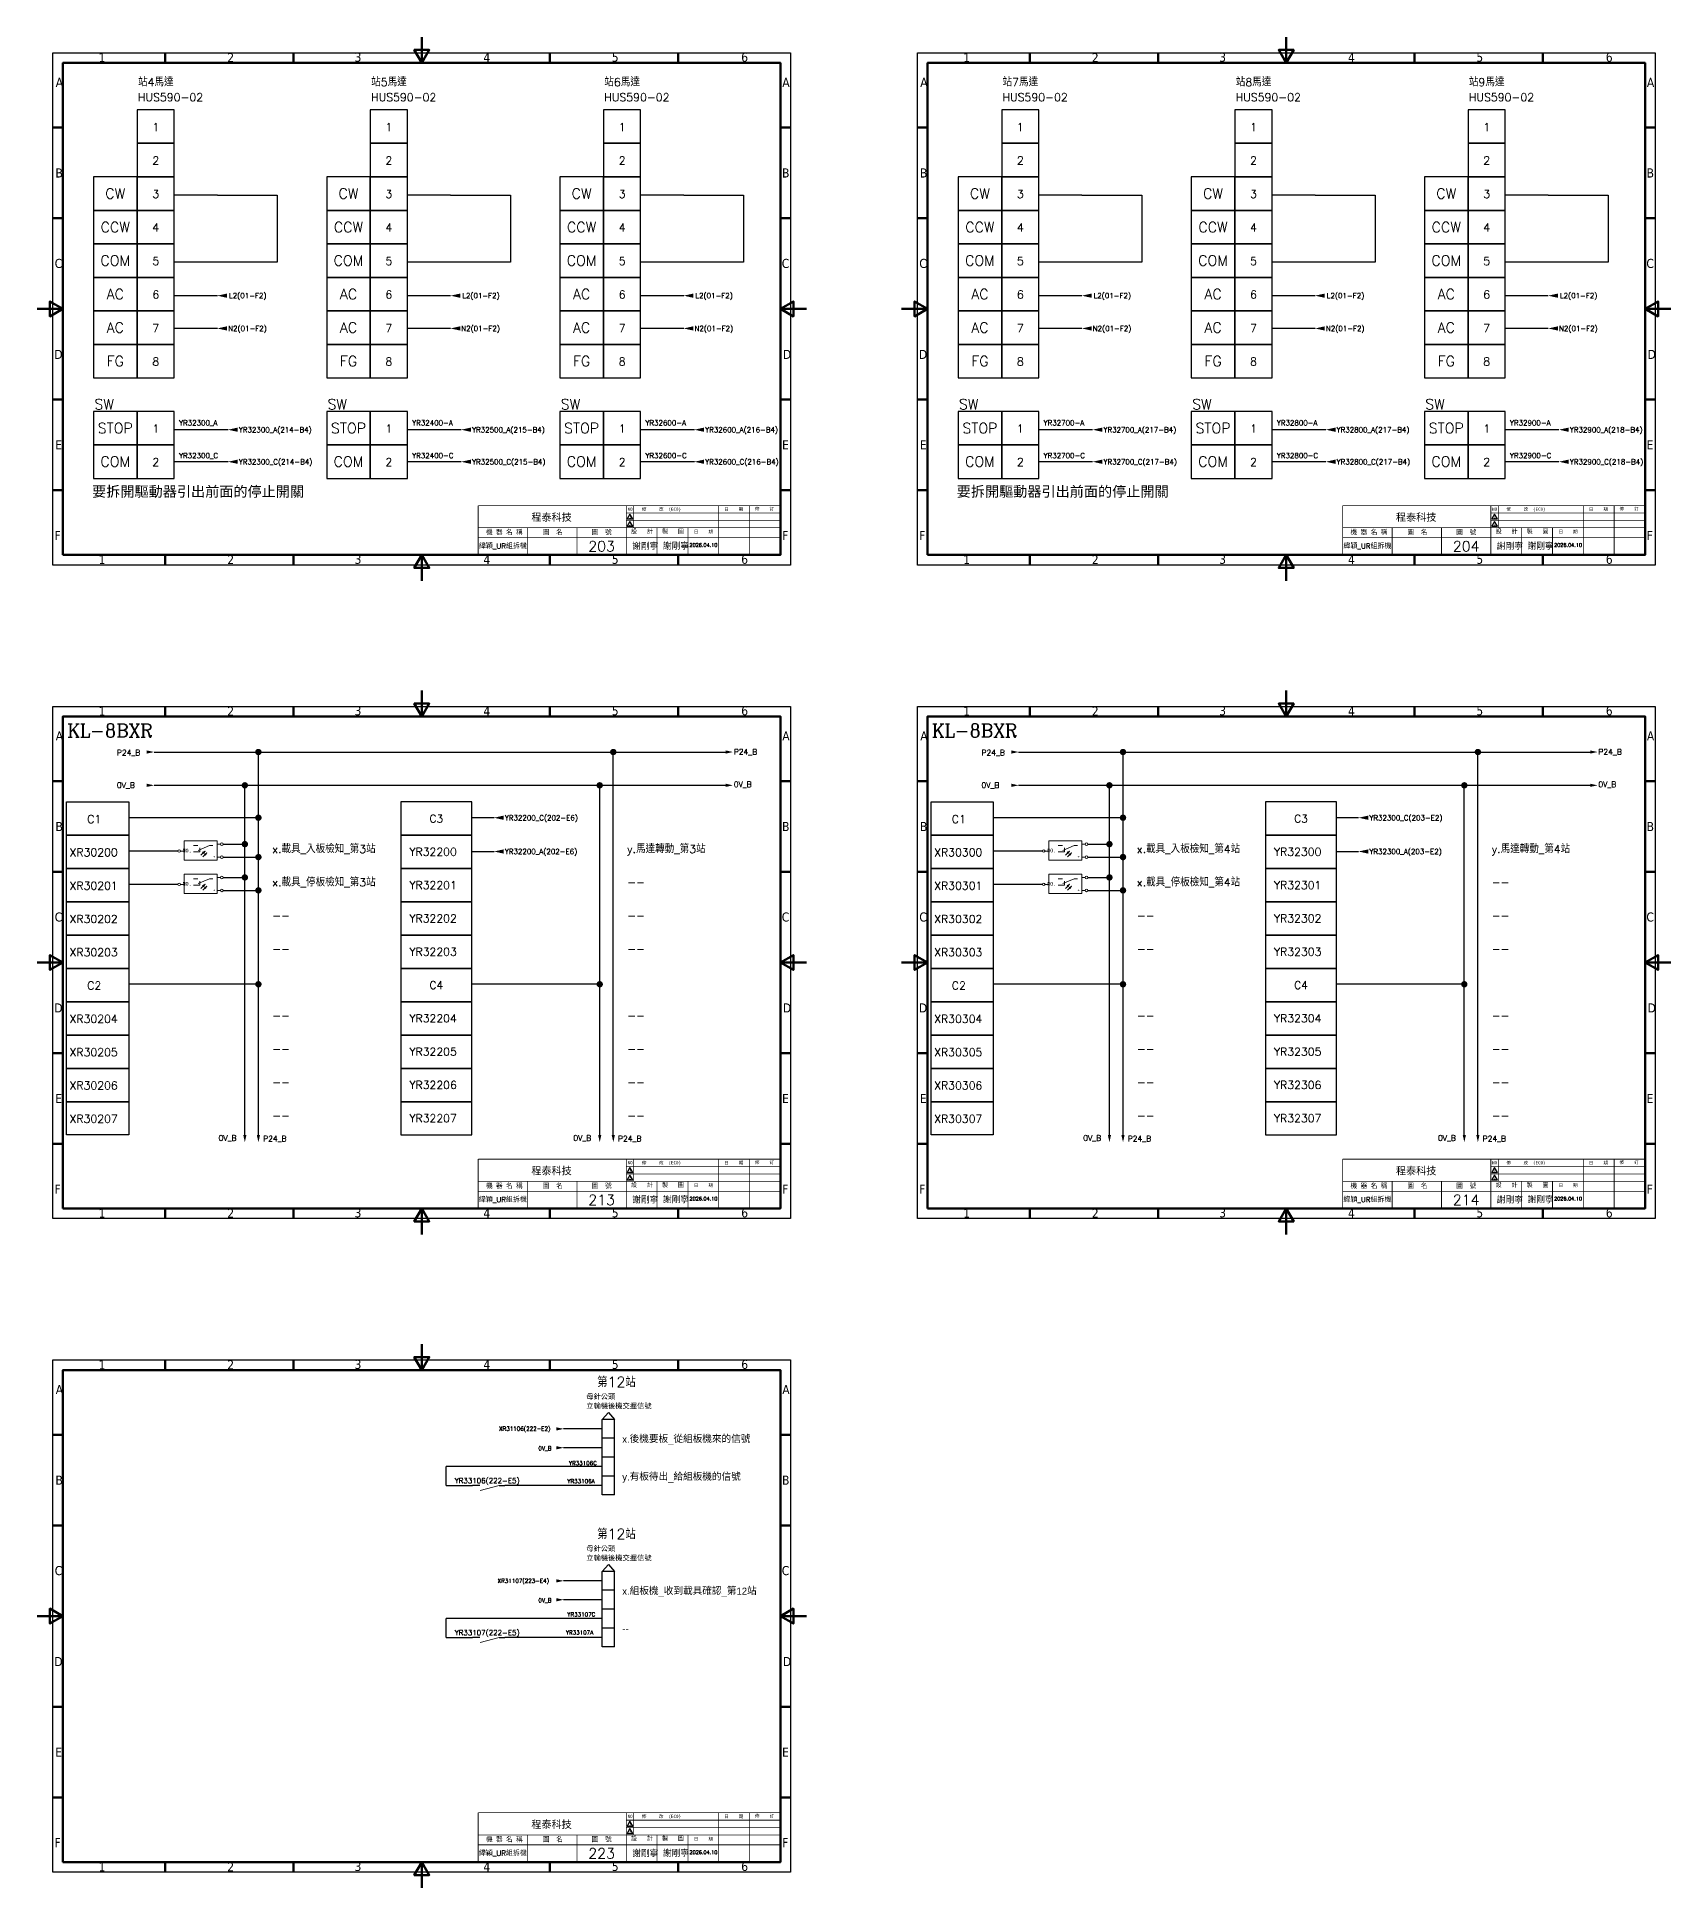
# Model space of a CAD drawing. Header units: millimetres. Extents: x -782 to 3702, y -797 to 1013.
# Drawn here: x 721 to 1351, y -797 to -82 of the extents above; entities that cross this region are included whole.
import ezdxf

# ---------------------------------------------------------------- set-up
doc = ezdxf.new("R2010")
doc.units = ezdxf.units.MM
for name, color, linetype in [('5', 7, 'Continuous'), ('MAIN', 7, 'Continuous'), ('TEXT', 7, 'Continuous')]:
    doc.layers.add(name, color=color, linetype=linetype)
doc.layers.add('圖框 (ISO)', color=7, linetype='Continuous', lineweight=70)
doc.styles.add('CHINESE', font='complex.shx', dxfattribs={"bigfont": 'chineset.shx'})
doc.styles.add('RUBONM', font='COMPLEX.shx', dxfattribs={"bigfont": 'chineset.shx'})
doc.styles.get("Standard").update_dxf_attribs({"font": 'txt.shx', "height": 2, "bigfont": 'chineset.shx'})
doc.styles.add('STYLE1', font='', dxfattribs={"height": 30})
doc.styles.add('符號字型1.0', font='kaiu.ttf', dxfattribs={"height": 1})
doc.styles.add('註記文字 (ISO)', font='tahoma.ttf')
doc.styles.get('STYLE1').set_extended_font_data('MingLiU')

# ---------------------------------------------------------------- blocks, each defined once
blk = doc.blocks.new('A$C0CEA0B25')
for p, q in [((6.1, 203.9), (290.9, 203.9)), ((6.1, 6.1), (6.1, 203.9)), ((290.9, 203.9), (290.9, 6.1)), ((290.9, 6.1), (6.1, 6.1))]:
    blk.add_line(p, q)
at = {"const_width": 0.286}
for points in [[(170.31, 29.05), (287, 29.05)], [(170.31, 29.05), (170.31, 10)], [(227.47, 29.05), (227.47, 10)], [(230.32, 29.05), (230.32, 20.48)], [(263.19, 29.05), (263.19, 10)], [(275.09, 29.05), (275.09, 10)], [(227.47, 26.19), (287, 26.19)], [(227.47, 23.34), (287, 23.34)], [(170.31, 20.48), (287, 20.48)], [(170.31, 16.67), (287, 16.67)], [(189.36, 20.48), (189.36, 10)], [(208.41, 20.48), (208.41, 10)], [(239.37, 20.48), (239.37, 10)], [(251.28, 20.48), (251.28, 10)], [(170.31, 10), (287, 10)]]:
    blk.add_lwpolyline(points, dxfattribs=at)
at = {"layer": '5'}
for points in [[(229.98, 23.91), (228.9, 25.79), (227.81, 23.91)], [(229.98, 21.05), (228.9, 22.93), (227.81, 21.05)]]:
    blk.add_lwpolyline(points, close=True, dxfattribs=at)
at = {"layer": '圖框 (ISO)'}
for p, q in [((49.5, 200), (49.5, 203.9)), ((99, 200), (99, 203.9)), ((198, 200), (198, 203.9)), ((247.5, 200), (247.5, 203.9)), ((10, 175), (6.1, 175)), ((287, 175), (290.9, 175)), ((10, 140), (6.1, 140)), ((287, 140), (290.9, 140)), ((10, 70), (6.1, 70)), ((287, 70), (290.9, 70)), ((10, 35), (6.1, 35)), ((287, 35), (290.9, 35)), ((49.5, 10), (49.5, 6.1)), ((49.5, 6.1), (49.5, 10)), ((99, 10), (99, 6.1)), ((198, 10), (198, 6.1)), ((247.5, 10), (247.5, 6.1))]:
    blk.add_line(p, q, dxfattribs=at)
at = {"layer": '圖框 (ISO)', "flags": 128}
for points in [[(148.5, 210), (148.5, 200), (145.61, 205), (151.39, 205), (148.5, 200)], [(10, 10), (10, 200), (287, 200), (287, 10), (10, 10)], [(0, 105), (10, 105), (5, 107.89), (5, 102.11), (10, 105)], [(297, 105), (287, 105), (292, 107.89), (292, 102.11), (287, 105)], [(148.5, 0), (148.5, 10), (145.61, 5), (151.39, 5), (148.5, 10)]]:
    blk.add_lwpolyline(points, dxfattribs=at)
at = {"layer": '5'}
for s, height, style, p in [('修    訂', 1.238, 'STYLE1', (277.17, 27.21)), ('NO', 1.238, 'STYLE1', (227.98, 27.05)), ('2', 1.14, 'STYLE1', (228.5, 21.31)), ('1', 1.14, 'STYLE1', (228.5, 24.17)), ('修     改  (ECO)', 1.2383, 'STYLE1', (233.51, 27.05)), ('日    期', 1.238, 'STYLE1', (265.33, 27.05)), ('機 器 名 稱', 1.905, 'RUBONM', (173.3, 17.71)), ('圖  名', 1.905, 'RUBONM', (195.24, 17.71)), ('圖  號', 1.905, 'RUBONM', (214.09, 17.71)), ('設   計', 1.705, 'RUBONM', (229.32, 18.12)), ('製   圖', 1.705, 'RUBONM', (241.32, 18.12)), ('日    期', 1.238, 'STYLE1', (253.59, 18.36))]:
    blk.add_text(s, height=height, dxfattribs=dict(at, style=style)).set_placement(p)
at = {"layer": 'TEXT', "style": 'STYLE1'}
blk.add_text('程泰科技', height=2.858, dxfattribs=at).set_placement((190.84, 23.14))
at = {"layer": '圖框 (ISO)', "char_height": 3.5, "attachment_point": 7, "style": '註記文字 (ISO)'}
for s, insert in [('1', (23.78, 200.33)), ('2', (73.44, 200.33)), ('3', (122.6, 200.4)), ('4', (172.33, 200.33)), ('5', (221.88, 200.4)), ('6', (271.85, 200.4)), ('A', (7.21, 190.75)), ('A', (287.71, 190.75)), ('B', (7.11, 155.75)), ('B', (287.62, 155.75)), ('C', (6.83, 120.75)), ('C', (287.5, 120.75)), ('D', (6.67, 85.69)), ('D', (287.97, 85.69)), ('E', (7.04, 50.75)), ('E', (287.62, 50.75)), ('F', (6.77, 15.75)), ('F', (287.64, 15.75)), ('1', (23.78, 6.43)), ('2', (73.44, 6.43)), ('3', (122.6, 6.5)), ('4', (172.33, 6.43)), ('5', (221.88, 6.5)), ('6', (271.85, 6.5))]:
    blk.add_mtext(s, dxfattribs=dict(at, insert=insert))
blk = doc.blocks.new('圖框2')
blk.add_blockref('A$C0CEA0B25', (0, 0))
at = {"color": 7, "ltscale": 2, "insert": (179.84, 13.33), "char_height": 2, "attachment_point": 5}
blk.add_mtext_dynamic_manual_height_columns('緯穎_UR組拆機', width=19.0512, gutter_width=10, heights=[0], dxfattribs=at)
at = {"ltscale": 2, "attachment_point": 1}
for s, insert, char_height in [('謝剛寧', (229.73, 14.49), 2.5), ('謝剛寧', (241.61, 14.58), 2.5), ('2026.04.10', (251.88, 14.49), 1.4)]:
    blk.add_mtext(s, dxfattribs=dict(at, insert=insert, char_height=char_height))
blk = doc.blocks.new('箭號')
at = {"layer": 'MAIN'}
blk.add_lwpolyline([(0, 0, 2, 0, 0), (0, -4.55, 0, 0, 0)], format="xyseb", dxfattribs=at)
blk = doc.blocks.new('A$C2EAA752C')
at = {"color": 0, "linetype": 'ByBlock'}
for p, q in [((2.81, 0), (0, 0)), ((10.31, 0), (12.5, 0))]:
    blk.add_line(p, q, dxfattribs=at)
at = {"color": 0, "linetype": 'ByBlock', "lineweight": 13}
blk.add_line((10.31, 0), (2.97, -1.98), dxfattribs=at)
blk = doc.blocks.new('A$C22F94081')
at = {"color": 0, "linetype": 'ByBlock', "lineweight": 13}
for p, q in [((15.17, 1.32), (2.5, 1.32)), ((2.5, 1.32), (2.5, -6.18)), ((15.17, -6.18), (15.17, 1.32)), ((16.5, 0), (15.17, 0)), ((1, -2.66), (2.5, -2.66)), ((2.5, -6.18), (15.17, -6.18)), ((7.71, -0.52), (6.02, -0.52)), ((8.52, -3.02), (6.02, -3.02)), ((12.21, -0.52), (7.89, -2.39)), ((8.52, -1.46), (8.52, -3.02)), ((9.51, -3.64), (8.94, -4.21)), ((9.79, -3.36), (9.51, -3.64)), ((10.5, -2.65), (9.58, -3.15)), ((10, -3.57), (9.58, -3.15)), ((10.21, -4.35), (9.65, -4.91)), ((10.5, -2.65), (9.79, -3.36)), ((9.79, -3.36), (9.93, -3.5)), ((9.93, -3.5), (10, -3.57)), ((10.5, -2.65), (10, -3.57)), ((10.5, -4.06), (10.21, -4.35)), ((11.2, -3.36), (10.28, -3.85)), ((10.71, -4.28), (10.28, -3.85)), ((11.2, -3.36), (10.5, -4.06)), ((10.5, -4.06), (10.64, -4.21)), ((10.64, -4.21), (10.71, -4.28)), ((11.2, -3.36), (10.71, -4.28)), ((12.21, -0.52), (13.52, -0.52)), ((16.5, -5), (15.17, -5))]:
    blk.add_line(p, q, dxfattribs=at)
for centre in [(17, 0), (0.5, -2.66), (17, -5)]:
    blk.add_circle(centre, 0.5, dxfattribs=at)
for points in [[(10.5, -2.65), (10, -3.57), (9.58, -3.15)], [(11.2, -3.36), (10.71, -4.28), (10.28, -3.85)]]:
    blk.add_solid(points, dxfattribs=at)
at = {"color": 0, "linetype": 'ByBlock', "lineweight": 13, "style": '符號字型1.0'}
for s, p in [('_', (13.44, 0.21)), ('+', (13.61, -5.4))]:
    blk.add_text(s, height=1, dxfattribs=at).set_placement(p)
at = {"ltscale": 2, "insert": (5.34, -1.71), "char_height": 1.5, "width": 2.0159, "attachment_point": 3}
blk.add_mtext('{\\fDFKai-SB|b0|i0|c136|p65;NO.}', dxfattribs=at)

msp = doc.modelspace()

# ---------------------------------------------------------------- linework, layer by layer
for p, q in [((790.27, -143.16), (773.66, -143.16)), ((880.28, -143.16), (863.68, -143.16)), ((970.3, -143.16), (953.69, -143.16)), ((1124.04, -143.16), (1107.43, -143.16)), ((1214.05, -143.16), (1197.45, -143.16)), ((1304.07, -143.16), (1287.46, -143.16)), ((790.27, -169.04), (773.66, -169.04)), ((880.28, -169.04), (863.68, -169.04)), ((970.3, -169.04), (953.69, -169.04)), ((1124.04, -169.04), (1107.43, -169.04)), ((1214.05, -169.04), (1197.45, -169.04)), ((1304.07, -169.04), (1287.46, -169.04)), ((790.27, -181.98), (773.66, -181.98)), ((880.28, -181.98), (863.68, -181.98)), ((970.3, -181.98), (953.69, -181.98)), ((1124.04, -181.98), (1107.43, -181.98)), ((1214.05, -181.98), (1197.45, -181.98)), ((1304.07, -181.98), (1287.46, -181.98)), ((790.27, -194.63), (773.66, -194.63)), ((880.28, -194.63), (863.68, -194.63)), ((970.3, -194.63), (953.69, -194.63)), ((1124.04, -194.63), (1107.43, -194.63)), ((1214.05, -194.63), (1197.45, -194.63)), ((1304.07, -194.63), (1287.46, -194.63)), ((794.4, -246.11), (773.66, -246.11)), ((884.41, -246.11), (863.68, -246.11)), ((974.43, -246.11), (953.69, -246.11)), ((1128.17, -246.11), (1107.43, -246.11)), ((1218.18, -246.11), (1197.45, -246.11)), ((1308.2, -246.11), (1287.46, -246.11)), ((765.84, -358.21), (849.77, -358.21)), ((806.13, -506.11), (806.13, -358.21)), ((849.77, -358.21), (986.52, -358.21)), ((943.13, -506.11), (943.13, -358.21)), ((1099.61, -358.21), (1183.54, -358.21)), ((1139.9, -506.11), (1139.9, -358.21)), ((1183.54, -358.21), (1320.29, -358.21)), ((1276.9, -506.11), (1276.9, -358.21)), ((765.84, -371.07), (849.77, -371.07)), ((800.89, -506.11), (800.89, -371.07)), ((849.77, -371.07), (986.52, -371.07)), ((937.89, -506.11), (937.89, -371.07)), ((1099.61, -371.07), (1183.54, -371.07)), ((1134.66, -506.11), (1134.66, -371.07)), ((1183.54, -371.07), (1320.29, -371.07)), ((1271.66, -506.11), (1271.66, -371.07)), ((941.24, -613.34), (938.88, -615.96)), ((941.24, -613.34), (943.6, -615.96)), ((938.88, -619.61), (923.95, -619.61)), ((943.6, -615.96), (938.88, -615.96)), ((938.88, -623.25), (938.88, -615.96)), ((943.6, -623.25), (943.6, -615.96)), ((938.88, -626.89), (923.95, -626.89)), ((943.6, -623.25), (938.88, -623.25)), ((938.88, -630.53), (938.88, -623.25)), ((943.6, -630.53), (943.6, -623.25)), ((938.88, -634.17), (878.6, -634.17)), ((878.6, -641.46), (878.6, -634.17)), ((938.88, -637.82), (938.88, -630.53)), ((943.6, -630.53), (938.88, -630.53)), ((943.6, -637.82), (943.6, -630.53)), ((878.6, -641.46), (888.75, -641.46)), ((938.88, -641.46), (901.25, -641.46)), ((943.6, -637.82), (938.88, -637.82)), ((938.88, -645.1), (938.88, -637.82)), ((943.6, -645.1), (943.6, -637.82)), ((943.6, -645.1), (938.88, -645.1)), ((938.88, -678.3), (923.95, -678.3)), ((941.24, -672.04), (938.88, -674.66)), ((943.6, -674.66), (938.88, -674.66)), ((938.88, -681.95), (938.88, -674.66)), ((941.24, -672.04), (943.6, -674.66)), ((943.6, -681.95), (943.6, -674.66)), ((938.88, -685.59), (923.95, -685.59)), ((943.6, -681.95), (938.88, -681.95)), ((938.88, -689.23), (938.88, -681.95)), ((943.6, -689.23), (943.6, -681.95)), ((938.88, -692.87), (878.6, -692.87)), ((878.6, -700.15), (878.6, -692.87)), ((938.88, -696.51), (938.88, -689.23)), ((943.6, -689.23), (938.88, -689.23)), ((943.6, -696.51), (943.6, -689.23)), ((878.6, -700.15), (888.75, -700.16)), ((938.88, -700.16), (901.25, -700.16)), ((943.6, -696.51), (938.88, -696.51)), ((938.88, -703.8), (938.88, -696.51)), ((943.6, -703.8), (943.6, -696.51)), ((943.6, -703.8), (938.88, -703.8))]:
    msp.add_line(p, q)
at = {"color": 7, "ltscale": 2}
for p, q in [((790.27, -143.16), (813.41, -143.16)), ((813.41, -143.16), (813.41, -169.04)), ((880.28, -143.16), (903.43, -143.16)), ((903.43, -143.16), (903.43, -169.04)), ((970.3, -143.16), (993.44, -143.16)), ((993.44, -143.16), (993.44, -169.04)), ((1124.04, -143.16), (1147.18, -143.16)), ((1147.18, -143.16), (1147.18, -169.04)), ((1214.05, -143.16), (1237.2, -143.16)), ((1237.2, -143.16), (1237.2, -169.04)), ((1304.07, -143.16), (1327.21, -143.16)), ((1327.21, -143.16), (1327.21, -169.04)), ((813.41, -169.04), (790.27, -169.04)), ((903.43, -169.04), (880.28, -169.04)), ((993.44, -169.04), (970.3, -169.04)), ((1147.18, -169.04), (1124.04, -169.04)), ((1237.2, -169.04), (1214.05, -169.04)), ((1327.21, -169.04), (1304.07, -169.04)), ((794.4, -233.74), (773.66, -233.74)), ((884.41, -233.74), (863.68, -233.74)), ((974.43, -233.74), (953.69, -233.74)), ((1128.17, -233.74), (1107.43, -233.74)), ((1218.18, -233.74), (1197.45, -233.74)), ((1308.2, -233.74), (1287.46, -233.74))]:
    msp.add_line(p, q, dxfattribs=at)
at = {"ltscale": 2}
for p, q in [((806.13, -383.59), (756.05, -383.59)), ((897.08, -383.59), (888.57, -383.59)), ((1139.9, -383.59), (1089.82, -383.59)), ((1230.85, -383.59), (1222.34, -383.59)), ((775.02, -396.45), (756.05, -396.45)), ((792.52, -393.79), (800.89, -393.79)), ((792.52, -398.79), (806.13, -398.79)), ((888.57, -396.63), (897.08, -396.63)), ((1108.79, -396.45), (1089.82, -396.45)), ((1126.29, -393.79), (1134.66, -393.79)), ((1126.29, -398.79), (1139.9, -398.79)), ((1222.34, -396.63), (1230.85, -396.63)), ((792.52, -406.65), (800.89, -406.65)), ((1126.29, -406.65), (1134.66, -406.65)), ((775.02, -409.31), (756.05, -409.31)), ((792.52, -411.65), (806.13, -411.65)), ((1108.79, -409.31), (1089.82, -409.31)), ((1126.29, -411.65), (1139.9, -411.65)), ((806.13, -447.89), (756.05, -447.89)), ((937.89, -447.89), (888.57, -447.89)), ((1139.9, -447.89), (1089.82, -447.89)), ((1271.66, -447.89), (1222.34, -447.89))]:
    msp.add_line(p, q, dxfattribs=at)
for points in [[(759.31, -123.14), (773.66, -123.14), (773.66, -110.2), (759.31, -110.2)], [(849.32, -123.14), (863.68, -123.14), (863.68, -110.2), (849.32, -110.2)], [(939.34, -123.14), (953.69, -123.14), (953.69, -110.2), (939.34, -110.2)], [(1093.08, -123.14), (1107.43, -123.14), (1107.43, -110.2), (1093.08, -110.2)], [(1183.09, -123.14), (1197.45, -123.14), (1197.45, -110.2), (1183.09, -110.2)], [(1273.11, -123.14), (1287.46, -123.14), (1287.46, -110.2), (1273.11, -110.2)], [(759.31, -136.08), (773.66, -136.08), (773.66, -123.14), (759.31, -123.14)], [(849.32, -136.08), (863.68, -136.08), (863.68, -123.14), (849.32, -123.14)], [(939.34, -136.08), (953.69, -136.08), (953.69, -123.14), (939.34, -123.14)], [(1093.08, -136.08), (1107.43, -136.08), (1107.43, -123.14), (1093.08, -123.14)], [(1183.09, -136.08), (1197.45, -136.08), (1197.45, -123.14), (1183.09, -123.14)], [(1273.11, -136.08), (1287.46, -136.08), (1287.46, -123.14), (1273.11, -123.14)], [(759.31, -149.02), (773.66, -149.02), (773.66, -136.08), (759.31, -136.08)], [(849.32, -149.02), (863.68, -149.02), (863.68, -136.08), (849.32, -136.08)], [(939.34, -149.02), (953.69, -149.02), (953.69, -136.08), (939.34, -136.08)], [(1093.08, -149.02), (1107.43, -149.02), (1107.43, -136.08), (1093.08, -136.08)], [(1183.09, -149.02), (1197.45, -149.02), (1197.45, -136.08), (1183.09, -136.08)], [(1273.11, -149.02), (1287.46, -149.02), (1287.46, -136.08), (1273.11, -136.08)], [(759.31, -161.96), (773.66, -161.96), (773.66, -149.02), (759.31, -149.02)], [(849.32, -161.96), (863.68, -161.96), (863.68, -149.02), (849.32, -149.02)], [(939.34, -161.96), (953.69, -161.96), (953.69, -149.02), (939.34, -149.02)], [(1093.08, -161.96), (1107.43, -161.96), (1107.43, -149.02), (1093.08, -149.02)], [(1183.09, -161.96), (1197.45, -161.96), (1197.45, -149.02), (1183.09, -149.02)], [(1273.11, -161.96), (1287.46, -161.96), (1287.46, -149.02), (1273.11, -149.02)], [(759.31, -174.9), (773.66, -174.9), (773.66, -161.96), (759.31, -161.96)], [(849.32, -174.9), (863.68, -174.9), (863.68, -161.96), (849.32, -161.96)], [(939.34, -174.9), (953.69, -174.9), (953.69, -161.96), (939.34, -161.96)], [(1093.08, -174.9), (1107.43, -174.9), (1107.43, -161.96), (1093.08, -161.96)], [(1183.09, -174.9), (1197.45, -174.9), (1197.45, -161.96), (1183.09, -161.96)], [(1273.11, -174.9), (1287.46, -174.9), (1287.46, -161.96), (1273.11, -161.96)], [(759.31, -187.83), (773.66, -187.83), (773.66, -174.9), (759.31, -174.9)], [(849.32, -187.83), (863.68, -187.83), (863.68, -174.9), (849.32, -174.9)], [(939.34, -187.83), (953.69, -187.83), (953.69, -174.9), (939.34, -174.9)], [(1093.08, -187.83), (1107.43, -187.83), (1107.43, -174.9), (1093.08, -174.9)], [(1183.09, -187.83), (1197.45, -187.83), (1197.45, -174.9), (1183.09, -174.9)], [(1273.11, -187.83), (1287.46, -187.83), (1287.46, -174.9), (1273.11, -174.9)], [(759.31, -200.77), (773.66, -200.77), (773.66, -187.83), (759.31, -187.83)], [(849.32, -200.77), (863.68, -200.77), (863.68, -187.83), (849.32, -187.83)], [(939.34, -200.77), (953.69, -200.77), (953.69, -187.83), (939.34, -187.83)], [(1093.08, -200.77), (1107.43, -200.77), (1107.43, -187.83), (1093.08, -187.83)], [(1183.09, -200.77), (1197.45, -200.77), (1197.45, -187.83), (1183.09, -187.83)], [(1273.11, -200.77), (1287.46, -200.77), (1287.46, -187.83), (1273.11, -187.83)], [(759.31, -213.71), (773.66, -213.71), (773.66, -200.77), (759.31, -200.77)], [(849.32, -213.71), (863.68, -213.71), (863.68, -200.77), (849.32, -200.77)], [(939.34, -213.71), (953.69, -213.71), (953.69, -200.77), (939.34, -200.77)], [(1093.08, -213.71), (1107.43, -213.71), (1107.43, -200.77), (1093.08, -200.77)], [(1183.09, -213.71), (1197.45, -213.71), (1197.45, -200.77), (1183.09, -200.77)], [(1273.11, -213.71), (1287.46, -213.71), (1287.46, -200.77), (1273.11, -200.77)], [(759.31, -239.59), (773.66, -239.59), (773.66, -226.65), (759.31, -226.65)], [(849.32, -239.59), (863.68, -239.59), (863.68, -226.65), (849.32, -226.65)], [(939.34, -239.59), (953.69, -239.59), (953.69, -226.65), (939.34, -226.65)], [(1093.08, -239.59), (1107.43, -239.59), (1107.43, -226.65), (1093.08, -226.65)], [(1183.09, -239.59), (1197.45, -239.59), (1197.45, -226.65), (1183.09, -226.65)], [(1273.11, -239.59), (1287.46, -239.59), (1287.46, -226.65), (1273.11, -226.65)], [(759.31, -252.53), (773.66, -252.53), (773.66, -239.59), (759.31, -239.59)], [(849.32, -252.53), (863.68, -252.53), (863.68, -239.59), (849.32, -239.59)], [(939.34, -252.53), (953.69, -252.53), (953.69, -239.59), (939.34, -239.59)], [(1093.08, -252.53), (1107.43, -252.53), (1107.43, -239.59), (1093.08, -239.59)], [(1183.09, -252.53), (1197.45, -252.53), (1197.45, -239.59), (1183.09, -239.59)], [(1273.11, -252.53), (1287.46, -252.53), (1287.46, -239.59), (1273.11, -239.59)]]:
    msp.add_lwpolyline(points, close=True)
at = {"color": 7, "ltscale": 2}
for points in [[(759.31, -136.08), (742.46, -136.08), (742.46, -149.02), (759.31, -149.02)], [(849.32, -136.08), (832.48, -136.08), (832.48, -149.02), (849.32, -149.02)], [(939.34, -136.08), (922.49, -136.08), (922.49, -149.02), (939.34, -149.02)], [(1093.08, -136.08), (1076.23, -136.08), (1076.23, -149.02), (1093.08, -149.02)], [(1183.09, -136.08), (1166.25, -136.08), (1166.25, -149.02), (1183.09, -149.02)], [(1273.11, -136.08), (1256.26, -136.08), (1256.26, -149.02), (1273.11, -149.02)], [(759.31, -149.02), (742.46, -149.02), (742.46, -161.96), (759.31, -161.96)], [(849.32, -149.02), (832.48, -149.02), (832.48, -161.96), (849.32, -161.96)], [(939.34, -149.02), (922.49, -149.02), (922.49, -161.96), (939.34, -161.96)], [(1093.08, -149.02), (1076.23, -149.02), (1076.23, -161.96), (1093.08, -161.96)], [(1183.09, -149.02), (1166.25, -149.02), (1166.25, -161.96), (1183.09, -161.96)], [(1273.11, -149.02), (1256.26, -149.02), (1256.26, -161.96), (1273.11, -161.96)], [(759.31, -161.96), (742.46, -161.96), (742.46, -174.9), (759.31, -174.9)], [(849.32, -161.96), (832.48, -161.96), (832.48, -174.9), (849.32, -174.9)], [(939.34, -161.96), (922.49, -161.96), (922.49, -174.9), (939.34, -174.9)], [(1093.08, -161.96), (1076.23, -161.96), (1076.23, -174.9), (1093.08, -174.9)], [(1183.09, -161.96), (1166.25, -161.96), (1166.25, -174.9), (1183.09, -174.9)], [(1273.11, -161.96), (1256.26, -161.96), (1256.26, -174.9), (1273.11, -174.9)], [(759.31, -174.9), (742.46, -174.9), (742.46, -187.83), (759.31, -187.83)], [(849.32, -174.9), (832.48, -174.9), (832.48, -187.83), (849.32, -187.83)], [(939.34, -174.9), (922.49, -174.9), (922.49, -187.83), (939.34, -187.83)], [(1093.08, -174.9), (1076.23, -174.9), (1076.23, -187.83), (1093.08, -187.83)], [(1183.09, -174.9), (1166.25, -174.9), (1166.25, -187.83), (1183.09, -187.83)], [(1273.11, -174.9), (1256.26, -174.9), (1256.26, -187.83), (1273.11, -187.83)], [(759.31, -187.83), (742.46, -187.83), (742.46, -200.77), (759.31, -200.77)], [(849.32, -187.83), (832.48, -187.83), (832.48, -200.77), (849.32, -200.77)], [(939.34, -187.83), (922.49, -187.83), (922.49, -200.77), (939.34, -200.77)], [(1093.08, -187.83), (1076.23, -187.83), (1076.23, -200.77), (1093.08, -200.77)], [(1183.09, -187.83), (1166.25, -187.83), (1166.25, -200.77), (1183.09, -200.77)], [(1273.11, -187.83), (1256.26, -187.83), (1256.26, -200.77), (1273.11, -200.77)], [(759.31, -200.77), (742.46, -200.77), (742.46, -213.71), (759.31, -213.71)], [(849.32, -200.77), (832.48, -200.77), (832.48, -213.71), (849.32, -213.71)], [(939.34, -200.77), (922.49, -200.77), (922.49, -213.71), (939.34, -213.71)], [(1093.08, -200.77), (1076.23, -200.77), (1076.23, -213.71), (1093.08, -213.71)], [(1183.09, -200.77), (1166.25, -200.77), (1166.25, -213.71), (1183.09, -213.71)], [(1273.11, -200.77), (1256.26, -200.77), (1256.26, -213.71), (1273.11, -213.71)], [(759.31, -226.65), (742.46, -226.65), (742.46, -239.59), (759.31, -239.59)], [(849.32, -226.65), (832.48, -226.65), (832.48, -239.59), (849.32, -239.59)], [(939.34, -226.65), (922.49, -226.65), (922.49, -239.59), (939.34, -239.59)], [(1093.08, -226.65), (1076.23, -226.65), (1076.23, -239.59), (1093.08, -239.59)], [(1183.09, -226.65), (1166.25, -226.65), (1166.25, -239.59), (1183.09, -239.59)], [(1273.11, -226.65), (1256.26, -226.65), (1256.26, -239.59), (1273.11, -239.59)], [(759.31, -239.59), (742.46, -239.59), (742.46, -252.53), (759.31, -252.53)], [(849.32, -239.59), (832.48, -239.59), (832.48, -252.53), (849.32, -252.53)], [(939.34, -239.59), (922.49, -239.59), (922.49, -252.53), (939.34, -252.53)], [(1093.08, -239.59), (1076.23, -239.59), (1076.23, -252.53), (1093.08, -252.53)], [(1183.09, -239.59), (1166.25, -239.59), (1166.25, -252.53), (1183.09, -252.53)], [(1273.11, -239.59), (1256.26, -239.59), (1256.26, -252.53), (1273.11, -252.53)], [(732.06, -377.5), (756.05, -377.5), (756.05, -390.36), (732.06, -390.36)], [(888.57, -377.5), (861.14, -377.5), (861.14, -390.36), (888.57, -390.36)], [(1065.83, -377.5), (1089.82, -377.5), (1089.82, -390.36), (1065.83, -390.36)], [(1222.34, -377.5), (1194.91, -377.5), (1194.91, -390.36), (1222.34, -390.36)], [(732.06, -390.36), (756.05, -390.36), (756.05, -403.22), (732.06, -403.22)], [(888.57, -390.36), (861.14, -390.36), (861.14, -403.22), (888.57, -403.22)], [(1065.83, -390.36), (1089.82, -390.36), (1089.82, -403.22), (1065.83, -403.22)], [(1222.34, -390.36), (1194.91, -390.36), (1194.91, -403.22), (1222.34, -403.22)], [(732.06, -403.22), (756.05, -403.22), (756.05, -416.08), (732.06, -416.08)], [(888.57, -403.22), (861.14, -403.22), (861.14, -416.08), (888.57, -416.08)], [(1065.83, -403.22), (1089.82, -403.22), (1089.82, -416.08), (1065.83, -416.08)], [(1222.34, -403.22), (1194.91, -403.22), (1194.91, -416.08), (1222.34, -416.08)], [(732.06, -416.08), (756.05, -416.08), (756.05, -428.94), (732.06, -428.94)], [(888.57, -416.08), (861.14, -416.08), (861.14, -428.94), (888.57, -428.94)], [(1065.83, -416.08), (1089.82, -416.08), (1089.82, -428.94), (1065.83, -428.94)], [(1222.34, -416.08), (1194.91, -416.08), (1194.91, -428.94), (1222.34, -428.94)], [(732.06, -428.94), (756.05, -428.94), (756.05, -441.81), (732.06, -441.81)], [(888.57, -428.94), (861.14, -428.94), (861.14, -441.81), (888.57, -441.81)], [(1065.83, -428.94), (1089.82, -428.94), (1089.82, -441.81), (1065.83, -441.81)], [(1222.34, -428.94), (1194.91, -428.94), (1194.91, -441.81), (1222.34, -441.81)], [(732.06, -441.81), (756.05, -441.81), (756.05, -454.67), (732.06, -454.67)], [(888.57, -441.81), (861.14, -441.81), (861.14, -454.67), (888.57, -454.67)], [(1065.83, -441.81), (1089.82, -441.81), (1089.82, -454.67), (1065.83, -454.67)], [(1222.34, -441.81), (1194.91, -441.81), (1194.91, -454.67), (1222.34, -454.67)], [(732.06, -454.67), (756.05, -454.67), (756.05, -467.53), (732.06, -467.53)], [(888.57, -454.67), (861.14, -454.67), (861.14, -467.53), (888.57, -467.53)], [(1065.83, -454.67), (1089.82, -454.67), (1089.82, -467.53), (1065.83, -467.53)], [(1222.34, -454.67), (1194.91, -454.67), (1194.91, -467.53), (1222.34, -467.53)], [(732.06, -467.53), (756.05, -467.53), (756.05, -480.39), (732.06, -480.39)], [(888.57, -467.53), (861.14, -467.53), (861.14, -480.39), (888.57, -480.39)], [(1065.83, -467.53), (1089.82, -467.53), (1089.82, -480.39), (1065.83, -480.39)], [(1222.34, -467.53), (1194.91, -467.53), (1194.91, -480.39), (1222.34, -480.39)], [(732.06, -480.39), (756.05, -480.39), (756.05, -493.25), (732.06, -493.25)], [(888.57, -480.39), (861.14, -480.39), (861.14, -493.25), (888.57, -493.25)], [(1065.83, -480.39), (1089.82, -480.39), (1089.82, -493.25), (1065.83, -493.25)], [(1222.34, -480.39), (1194.91, -480.39), (1194.91, -493.25), (1222.34, -493.25)], [(732.06, -493.25), (756.05, -493.25), (756.05, -506.11), (732.06, -506.11)], [(888.57, -493.25), (861.14, -493.25), (861.14, -506.11), (888.57, -506.11)], [(1065.83, -493.25), (1089.82, -493.25), (1089.82, -506.11), (1065.83, -506.11)], [(1222.34, -493.25), (1194.91, -493.25), (1194.91, -506.11), (1222.34, -506.11)]]:
    msp.add_lwpolyline(points, close=True, dxfattribs=at)
at = {"const_width": 1.23}
for points in [[(805.51, -358.21, 1), (806.74, -358.21, 1)], [(942.51, -358.21, 1), (943.74, -358.21, 1)], [(1139.28, -358.21, 1), (1140.51, -358.21, 1)], [(1276.28, -358.21, 1), (1277.51, -358.21, 1)], [(800.28, -371.07, 1), (801.5, -371.07, 1)], [(937.28, -371.07, 1), (938.5, -371.07, 1)], [(1134.05, -371.07, 1), (1135.27, -371.07, 1)], [(1271.05, -371.07, 1), (1272.27, -371.07, 1)], [(805.51, -383.59, 1), (806.74, -383.59, 1)], [(1139.28, -383.59, 1), (1140.51, -383.59, 1)], [(800.28, -393.79, 1), (801.5, -393.79, 1)], [(1134.05, -393.79, 1), (1135.27, -393.79, 1)], [(805.51, -398.79, 1), (806.74, -398.79, 1)], [(1139.28, -398.79, 1), (1140.51, -398.79, 1)], [(800.28, -406.65, 1), (801.5, -406.65, 1)], [(1134.05, -406.65, 1), (1135.27, -406.65, 1)], [(805.51, -411.65, 1), (806.74, -411.65, 1)], [(1139.28, -411.65, 1), (1140.51, -411.65, 1)], [(805.51, -447.89, 1), (806.74, -447.89, 1)], [(805.51, -447.89, 1), (806.74, -447.89, 1)], [(937.28, -447.89, 1), (938.5, -447.89, 1)], [(1139.28, -447.89, 1), (1140.51, -447.89, 1)], [(1139.28, -447.89, 1), (1140.51, -447.89, 1)], [(1271.05, -447.89, 1), (1272.27, -447.89, 1)]]:
    msp.add_lwpolyline(points, format="xyb", close=True, dxfattribs=at)

# ---------------------------------------------------------------- block references
at = {"color": 7, "ltscale": 2}
for p in [(720.66, -292.09), (1054.43, -292.09), (720.66, -544.49), (1054.43, -544.49), (720.66, -796.9)]:
    msp.add_blockref('圖框2', p, dxfattribs=at)
at = {"rotation": 90}
for p, xscale, yscale, zscale in [((763.04, -358.21), 0.6143999999999323, 0.6143999999999323, 0.6143999999999323), ((986.52, -358.21), 0.6143999999999323, 0.6143999999999323, 0.6143999999999323), ((1096.81, -358.21), 0.6143999999999323, 0.6143999999999323, 0.6143999999999323), ((1320.29, -358.21), 0.6143999999999323, 0.6143999999999323, 0.6143999999999323), ((763.04, -371.07), 0.6143999999999323, 0.6143999999999323, 0.6143999999999323), ((986.52, -371.07), 0.6143999999999323, 0.6143999999999323, 0.6143999999999323), ((1096.81, -371.07), 0.6143999999999323, 0.6143999999999323, 0.6143999999999323), ((1320.29, -371.07), 0.6143999999999323, 0.6143999999999323, 0.6143999999999323), ((921.16, -619.61), 0.6143999999985681, 0.6143999999985681, 0.6144000000000003), ((921.16, -619.61), 0.6143999999985681, 0.6143999999985681, 0.6144000000000003), ((921.16, -626.89), 0.6143999999985681, 0.6143999999985681, 0.6144000000000003), ((921.16, -626.89), 0.6143999999985681, 0.6143999999985681, 0.6144000000000003), ((921.16, -678.3), 0.6143999999985681, 0.6143999999985681, 0.6144000000000003), ((921.16, -678.3), 0.6143999999985681, 0.6143999999985681, 0.6144000000000003), ((921.16, -685.59), 0.6143999999985681, 0.6143999999985681, 0.6144000000000003), ((921.16, -685.59), 0.6143999999985681, 0.6143999999985681, 0.6144000000000003)]:
    msp.add_blockref('箭號', p, dxfattribs=dict(at, xscale=xscale, yscale=yscale, zscale=zscale))
for name, p in [('A$C22F94081', (775.02, -393.79)), ('A$C22F94081', (1108.79, -393.79)), ('A$C22F94081', (775.02, -406.65)), ('A$C22F94081', (1108.79, -406.65)), ('A$C2EAA752C', (888.75, -641.46)), ('A$C2EAA752C', (888.75, -700.16))]:
    msp.add_blockref(name, p)
at = {"xscale": 0.6143999999999323, "yscale": 0.6143999999999323, "zscale": 0.6143999999999323}
for p in [(800.89, -506.11), (806.13, -506.11), (937.89, -506.11), (943.13, -506.11), (1134.66, -506.11), (1139.9, -506.11), (1271.66, -506.11), (1276.9, -506.11)]:
    msp.add_blockref('箭號', p, dxfattribs=at)
at = {"layer": 'MAIN', "xscale": 0.8241600000001199, "yscale": 0.8241599999964819, "zscale": 0.8241600000001199, "rotation": 270}
for p in [(794.01, -181.98), (884.03, -181.98), (974.04, -181.98), (1127.78, -181.98), (1217.8, -181.98), (1307.81, -181.98), (794.01, -194.63), (884.03, -194.63), (974.04, -194.63), (1127.78, -194.63), (1217.8, -194.63), (1307.81, -194.63), (798.15, -233.74), (888.16, -233.74), (978.18, -233.74), (1131.92, -233.74), (1221.93, -233.74), (1311.95, -233.74), (798.15, -246.11), (888.16, -246.11), (978.18, -246.11), (1131.92, -246.11), (1221.93, -246.11), (1311.95, -246.11), (900.82, -383.59), (1234.59, -383.59), (900.82, -396.63), (1234.59, -396.63)]:
    msp.add_blockref('箭號', p, dxfattribs=at)

# ---------------------------------------------------------------- texts
for s, height, p in [('站4馬達', 3.091, (759.62, -101.06)), ('站5馬達', 3.091, (849.64, -101.06)), ('站6馬達', 3.091, (939.65, -101.06)), ('站7馬達', 3.091, (1093.39, -101.06)), ('站8馬達', 3.091, (1183.41, -101.06)), ('站9馬達', 3.091, (1273.42, -101.06)), ('HUS590-02', 3.091, (759.62, -106.89)), ('HUS590-02', 3.091, (849.64, -106.89)), ('HUS590-02', 3.091, (939.65, -106.89)), ('HUS590-02', 3.091, (1093.39, -106.89)), ('HUS590-02', 3.091, (1183.41, -106.89)), ('HUS590-02', 3.091, (1273.42, -106.89)), ('1', 3.09, (765.16, -118.4)), ('1', 3.09, (855.18, -118.4)), ('1', 3.09, (945.19, -118.4)), ('1', 3.09, (1098.93, -118.4)), ('1', 3.09, (1188.95, -118.4)), ('1', 3.09, (1278.97, -118.4)), ('2', 3.09, (765.16, -131.34)), ('2', 3.09, (855.18, -131.34)), ('2', 3.09, (945.19, -131.34)), ('2', 3.09, (1098.93, -131.34)), ('2', 3.09, (1188.95, -131.34)), ('2', 3.09, (1278.97, -131.34)), ('3', 3.09, (765.16, -144.27)), ('3', 3.09, (855.18, -144.27)), ('3', 3.09, (945.19, -144.27)), ('3', 3.09, (1098.93, -144.27)), ('3', 3.09, (1188.95, -144.27)), ('3', 3.09, (1278.97, -144.27)), ('4', 3.09, (765.16, -157.21)), ('4', 3.09, (855.18, -157.21)), ('4', 3.09, (945.19, -157.21)), ('4', 3.09, (1098.93, -157.21)), ('4', 3.09, (1188.95, -157.21)), ('4', 3.09, (1278.97, -157.21)), ('5', 3.09, (765.16, -170.15)), ('5', 3.09, (855.18, -170.15)), ('5', 3.09, (945.19, -170.15)), ('5', 3.09, (1098.93, -170.15)), ('5', 3.09, (1188.95, -170.15)), ('5', 3.09, (1278.97, -170.15)), ('6', 3.09, (765.16, -183.09)), ('L2(01-F2)', 2, (794.75, -182.97)), ('6', 3.09, (855.18, -183.09)), ('L2(01-F2)', 2, (884.77, -182.97)), ('6', 3.09, (945.19, -183.09)), ('L2(01-F2)', 2, (974.78, -182.97)), ('6', 3.09, (1098.93, -183.09)), ('L2(01-F2)', 2, (1128.52, -182.97)), ('6', 3.09, (1188.95, -183.09)), ('L2(01-F2)', 2, (1218.54, -182.97)), ('6', 3.09, (1278.97, -183.09)), ('L2(01-F2)', 2, (1308.55, -182.97)), ('7', 3.09, (765.16, -196.03)), ('7', 3.09, (855.18, -196.03)), ('7', 3.09, (945.19, -196.03)), ('7', 3.09, (1098.93, -196.03)), ('7', 3.09, (1188.95, -196.03)), ('7', 3.09, (1278.97, -196.03)), ('N2(01-F2)', 2, (794.45, -195.66)), ('N2(01-F2)', 2, (884.46, -195.66)), ('N2(01-F2)', 2, (974.48, -195.66)), ('N2(01-F2)', 2, (1128.22, -195.66)), ('N2(01-F2)', 2, (1218.23, -195.66)), ('N2(01-F2)', 2, (1308.25, -195.66)), ('8', 3.09, (765.16, -208.97)), ('8', 3.09, (855.18, -208.97)), ('8', 3.09, (945.19, -208.97)), ('8', 3.09, (1098.93, -208.97)), ('8', 3.09, (1188.95, -208.97)), ('8', 3.09, (1278.97, -208.97)), ('1', 3.09, (765.16, -234.85)), ('YR32300_A(214-B4)  ', 2, (798.58, -234.77)), ('1', 3.09, (855.18, -234.85)), ('YR32500_A(215-B4)  ', 2, (888.59, -234.77)), ('1', 3.09, (945.19, -234.85)), ('YR32600_A(216-B4)  ', 2, (978.61, -234.77)), ('1', 3.09, (1098.93, -234.85)), ('YR32700_A(217-B4)  ', 2, (1132.35, -234.77)), ('1', 3.09, (1188.95, -234.85)), ('YR32800_A(217-B4)  ', 2, (1222.36, -234.77)), ('1', 3.09, (1278.97, -234.85)), ('YR32900_A(218-B4)  ', 2, (1312.38, -234.77)), ('2', 3.09, (765.16, -247.79)), ('YR32300_C(214-B4) ', 2, (798.58, -247.14)), ('2', 3.09, (855.18, -247.79)), ('YR32500_C(215-B4) ', 2, (888.59, -247.14)), ('2', 3.09, (945.19, -247.79)), ('YR32600_C(216-B4) ', 2, (978.61, -247.14)), ('2', 3.09, (1098.93, -247.79)), ('YR32700_C(217-B4) ', 2, (1132.35, -247.14)), ('2', 3.09, (1188.95, -247.79)), ('YR32800_C(217-B4) ', 2, (1222.36, -247.14)), ('2', 3.09, (1278.97, -247.79)), ('YR32900_C(218-B4) ', 2, (1312.38, -247.14)), ('C1', 3.072, (740.05, -385.65)), ('YR32200_C(202-E6)  ', 2, (901.26, -384.61)), ('C1', 3.072, (1073.82, -385.65)), ('YR32300_C(203-E2)  ', 2, (1235.03, -384.61)), ('XR30200', 3.072, (733.24, -398.51)), ('x.載具_入板檢知_第3站', 3.072, (811.48, -397.21)), ('YR32200', 3.072, (864.41, -398.29)), ('YR32200_A(202-E6) ', 2, (901.26, -397.65)), ('y.馬達轉動_第3站', 3.072, (948.48, -397.21)), ('XR30300', 3.072, (1067.01, -398.51)), ('x.載具_入板檢知_第4站', 3.072, (1145.25, -397.21)), ('YR32300', 3.072, (1198.18, -398.29)), ('YR32300_A(203-E2) ', 2, (1235.03, -397.65)), ('y.馬達轉動_第4站', 3.072, (1282.25, -397.21)), ('x.載具_停板檢知_第3站', 3.072, (811.48, -410.07)), ('x.載具_停板檢知_第4站', 3.072, (1145.25, -410.07)), ('XR30201', 3.072, (733.24, -411.37)), ('YR32201', 3.072, (864.41, -411.16)), ('--', 3.072, (948.48, -410.07)), ('XR30301', 3.072, (1067.01, -411.37)), ('YR32301', 3.072, (1198.18, -411.16)), ('--', 3.072, (1282.25, -410.07)), ('XR30202', 3.072, (733.24, -424.23)), ('--', 3.072, (811.48, -422.93)), ('YR32202', 3.072, (864.41, -424.02)), ('--', 3.072, (948.48, -422.93)), ('XR30302', 3.072, (1067.01, -424.23)), ('--', 3.072, (1145.25, -422.93)), ('YR32302', 3.072, (1198.18, -424.02)), ('--', 3.072, (1282.25, -422.93)), ('XR30203', 3.072, (733.24, -437.09)), ('--', 3.072, (811.48, -435.79)), ('YR32203', 3.072, (864.41, -436.88)), ('--', 3.072, (948.48, -435.79)), ('XR30303', 3.072, (1067.01, -437.09)), ('--', 3.072, (1145.25, -435.79)), ('YR32303', 3.072, (1198.18, -436.88)), ('--', 3.072, (1282.25, -435.79)), ('C2', 3.072, (740.05, -449.95)), ('C2', 3.072, (1073.82, -449.95)), ('XR30204', 3.072, (733.24, -462.81)), ('--', 3.072, (811.48, -461.52)), ('YR32204', 3.072, (864.41, -462.6)), ('--', 3.072, (948.48, -461.52)), ('XR30304', 3.072, (1067.01, -462.81)), ('--', 3.072, (1145.25, -461.52)), ('YR32304', 3.072, (1198.18, -462.6)), ('--', 3.072, (1282.25, -461.52)), ('XR30205', 3.072, (733.24, -475.68)), ('--', 3.072, (811.48, -474.38)), ('YR32205', 3.072, (864.41, -475.46)), ('--', 3.072, (948.48, -474.38)), ('XR30305', 3.072, (1067.01, -475.68)), ('--', 3.072, (1145.25, -474.38)), ('YR32305', 3.072, (1198.18, -475.46)), ('--', 3.072, (1282.25, -474.38)), ('XR30206', 3.072, (733.24, -488.54)), ('--', 3.072, (811.48, -487.24)), ('YR32206', 3.072, (864.41, -488.32)), ('--', 3.072, (948.48, -487.24)), ('XR30306', 3.072, (1067.01, -488.54)), ('--', 3.072, (1145.25, -487.24)), ('YR32306', 3.072, (1198.18, -488.32)), ('--', 3.072, (1282.25, -487.24)), ('XR30207', 3.072, (733.24, -501.4)), ('--', 3.072, (811.48, -500.1)), ('YR32207', 3.072, (864.41, -501.18)), ('--', 3.072, (948.48, -500.1)), ('XR30307', 3.072, (1067.01, -501.4)), ('--', 3.072, (1145.25, -500.1)), ('YR32307', 3.072, (1198.18, -501.18)), ('--', 3.072, (1282.25, -500.1)), ('XR31106(222-E2)', 1.575, (899.04, -620.32)), ('0V_B', 1.575, (914.19, -627.91)), ('YR33106C', 1.575, (925.98, -633.62)), ('YR33106A', 1.575, (925.4, -640.6)), ('XR31107(223-E4)', 1.575, (898.49, -679.07)), ('0V_B', 1.575, (914.19, -686.61)), ('YR33107C', 1.575, (925.39, -692.04)), ('YR33107A', 1.575, (924.81, -699.02))]:
    msp.add_text(s, height=height).set_placement(p)
at = {"style": 'CHINESE'}
for s, p in [('P24_B', (751.49, -359.5)), ('P24_B', (989.63, -359.22)), ('P24_B', (1085.26, -359.5)), ('P24_B', (1323.4, -359.22)), ('0V_B', (751.49, -372.08)), ('0V_B', (989.63, -371.8)), ('0V_B', (1085.26, -372.08)), ('0V_B', (1323.4, -371.8)), ('0V_B', (790.76, -508.35)), ('P24_B', (807.95, -508.56)), ('0V_B', (927.71, -508.35)), ('P24_B', (944.95, -508.56)), ('0V_B', (1124.53, -508.35)), ('P24_B', (1141.72, -508.56)), ('0V_B', (1261.48, -508.35)), ('P24_B', (1278.72, -508.56))]:
    msp.add_text(s, height=2.15, dxfattribs=at).set_placement(p)
at = {"color": 7, "ltscale": 2}
for s, insert, char_height, width, attachment_point in [('CW', (750.88, -142.55), 4, 16.8458, 5), ('CW', (840.9, -142.55), 4, 16.8458, 5), ('CW', (930.91, -142.55), 4, 16.8458, 5), ('CW', (1084.65, -142.55), 4, 16.8458, 5), ('CW', (1174.67, -142.55), 4, 16.8458, 5), ('CW', (1264.68, -142.55), 4, 16.8458, 5), ('CCW', (750.88, -155.49), 4, 16.8458, 5), ('CCW', (840.9, -155.49), 4, 16.8458, 5), ('CCW', (930.91, -155.49), 4, 16.8458, 5), ('CCW', (1084.65, -155.49), 4, 16.8458, 5), ('CCW', (1174.67, -155.49), 4, 16.8458, 5), ('CCW', (1264.68, -155.49), 4, 16.8458, 5), ('COM', (750.88, -168.43), 4, 16.8458, 5), ('COM', (840.9, -168.43), 4, 16.8458, 5), ('COM', (930.91, -168.43), 4, 16.8458, 5), ('COM', (1084.65, -168.43), 4, 16.8458, 5), ('COM', (1174.67, -168.43), 4, 16.8458, 5), ('COM', (1264.68, -168.43), 4, 16.8458, 5), ('AC', (750.88, -181.36), 4, 16.8458, 5), ('AC', (840.9, -181.36), 4, 16.8458, 5), ('AC', (930.91, -181.36), 4, 16.8458, 5), ('AC', (1084.65, -181.36), 4, 16.8458, 5), ('AC', (1174.67, -181.36), 4, 16.8458, 5), ('AC', (1264.68, -181.36), 4, 16.8458, 5), ('AC', (750.88, -194.3), 4, 16.8458, 5), ('AC', (840.9, -194.3), 4, 16.8458, 5), ('AC', (930.91, -194.3), 4, 16.8458, 5), ('AC', (1084.65, -194.3), 4, 16.8458, 5), ('AC', (1174.67, -194.3), 4, 16.8458, 5), ('AC', (1264.68, -194.3), 4, 16.8458, 5), ('FG', (750.88, -207.24), 4, 16.8458, 5), ('FG', (840.9, -207.24), 4, 16.8458, 5), ('FG', (930.91, -207.24), 4, 16.8458, 5), ('FG', (1084.65, -207.24), 4, 16.8458, 5), ('FG', (1174.67, -207.24), 4, 16.8458, 5), ('FG', (1264.68, -207.24), 4, 16.8458, 5), ('SW', (742.8, -221.89), 4, 17.803, 1), ('SW', (832.81, -221.89), 4, 17.803, 1), ('SW', (922.83, -221.89), 4, 17.803, 1), ('SW', (1076.57, -221.89), 4, 17.803, 1), ('SW', (1166.58, -221.89), 4, 17.803, 1), ('SW', (1256.6, -221.89), 4, 17.803, 1), ('STOP', (750.88, -233.12), 4, 16.8458, 5), ('YR32300_A', (775.48, -230.1), 2, 4.165, 1), ('STOP', (840.9, -233.12), 4, 16.8458, 5), ('YR32400-A', (865.5, -230.1), 2, 4.165, 1), ('STOP', (930.91, -233.12), 4, 16.8458, 5), ('YR32600-A', (955.51, -230.1), 2, 4.165, 1), ('STOP', (1084.65, -233.12), 4, 16.8458, 5), ('YR32700-A', (1109.25, -230.1), 2, 4.165, 1), ('STOP', (1174.67, -233.12), 4, 16.8458, 5), ('YR32800-A', (1199.27, -230.1), 2, 4.165, 1), ('STOP', (1264.68, -233.12), 4, 16.8458, 5), ('YR32900-A', (1289.28, -230.1), 2, 4.165, 1), ('YR32300_C', (775.48, -242.74), 2, 4.165, 1), ('YR32400-C', (865.5, -242.74), 2, 4.165, 1), ('YR32600-C', (955.51, -242.74), 2, 4.165, 1), ('YR32700-C', (1109.25, -242.74), 2, 4.165, 1), ('YR32800-C', (1199.27, -242.74), 2, 4.165, 1), ('YR32900-C', (1289.28, -242.74), 2, 4.165, 1), ('COM', (750.88, -246.06), 4, 16.8458, 5), ('COM', (840.9, -246.06), 4, 16.8458, 5), ('COM', (930.91, -246.06), 4, 16.8458, 5), ('COM', (1084.65, -246.06), 4, 16.8458, 5), ('COM', (1174.67, -246.06), 4, 16.8458, 5), ('COM', (1264.68, -246.06), 4, 16.8458, 5), ('203', (938.6, -278.75), 4, 19.0512, 5), ('204', (1272.37, -278.75), 4, 19.0512, 5), ('C3', (874.86, -383.93), 3, 27.4256, 5), ('C3', (1208.63, -383.93), 3, 27.4256, 5), ('C4', (874.86, -448.24), 3, 27.4256, 5), ('C4', (1208.63, -448.24), 3, 27.4256, 5), ('213', (938.6, -531.16), 4, 19.0512, 5), ('214', (1272.37, -531.16), 4, 19.0512, 5), ('第12站', (936.92, -599.48), 4, 21.8768, 1), ('第12站', (936.92, -658.18), 4, 21.8768, 1), ('223', (938.6, -783.57), 4, 19.0512, 5)]:
    msp.add_mtext(s, dxfattribs=dict(at, insert=insert, char_height=char_height, width=width, attachment_point=attachment_point))
at = {"color": 7, "ltscale": 2, "char_height": 4, "attachment_point": 1}
for insert in [(741.92, -255.61), (1075.69, -255.61)]:
    msp.add_mtext_dynamic_manual_height_columns('{\\fMingLiU|b0|i0|c136|p49;要拆開驅動器引出前面的停止開關}', width=104.5284, gutter_width=10, heights=[0], dxfattribs=dict(at, insert=insert))
at = {"char_height": 5.135, "width": 31.5193, "attachment_point": 1, "style": 'CHINESE'}
for insert in [(732.3, -347.33), (1066.07, -347.33)]:
    msp.add_mtext('KL-8BXR', dxfattribs=dict(at, insert=insert))
at = {"char_height": 2, "attachment_point": 1}
for s, insert, width in [('{\\fPMingLiU|b0|i0|c136|p18;母針公頭}', (932.7, -606.11), 19.1144), ('{\\fPMingLiU|b0|i0|c136|p18;立輸機後機交握信號}', (932.7, -609.72), 26.7804), ('{\\f????|b0|i0|c136|p16;\\H1.375x;x.\\Ftxt,chineset|c136;後機要板\\f????|b0|i0|c136|p16;_\\Ftxt,chineset|c136;從組板機來的信號}', (946.59, -622.22), 46.8443), ('{\\f????|b0|i0|c136|p16;\\H1.375x;y.\\Ftxt,chineset|c136;有板待出\\f????|b0|i0|c136|p16;_\\Ftxt,chineset|c136;給組板機的信號}', (946.59, -636.79), 43.697), ('{\\fPMingLiU|b0|i0|c136|p18;母針公頭}', (932.7, -664.8), 19.1144), ('{\\fPMingLiU|b0|i0|c136|p18;立輸機後機交握信號}', (932.7, -668.42), 26.7804), ('{\\f????|b0|i0|c136|p16;\\H1.375x;x.\\Ftxt,chineset|c136;組板機\\f????|b0|i0|c136|p16;_\\Ftxt,chineset|c136;收到載具確認\\f????|b0|i0|c136|p16;_\\Ftxt,chineset|c136;第\\f????|b0|i0|c136|p16;12\\Ftxt,chineset|c136;站}', (946.59, -680.92), 52.3898), ('{\\f????|b0|i0|c136|p16;\\H1.375x;--}', (946.59, -695.49), 43.697)]:
    msp.add_mtext(s, dxfattribs=dict(at, insert=insert, width=width))
at = {"layer": 'MAIN'}
for s, p in [('YR33106(222-E5)', (881.91, -640.6)), ('YR33107(222-E5)', (881.91, -699.3))]:
    msp.add_text(s, height=2, dxfattribs=at).set_placement(p)

doc.saveas('drawing.dxf')
